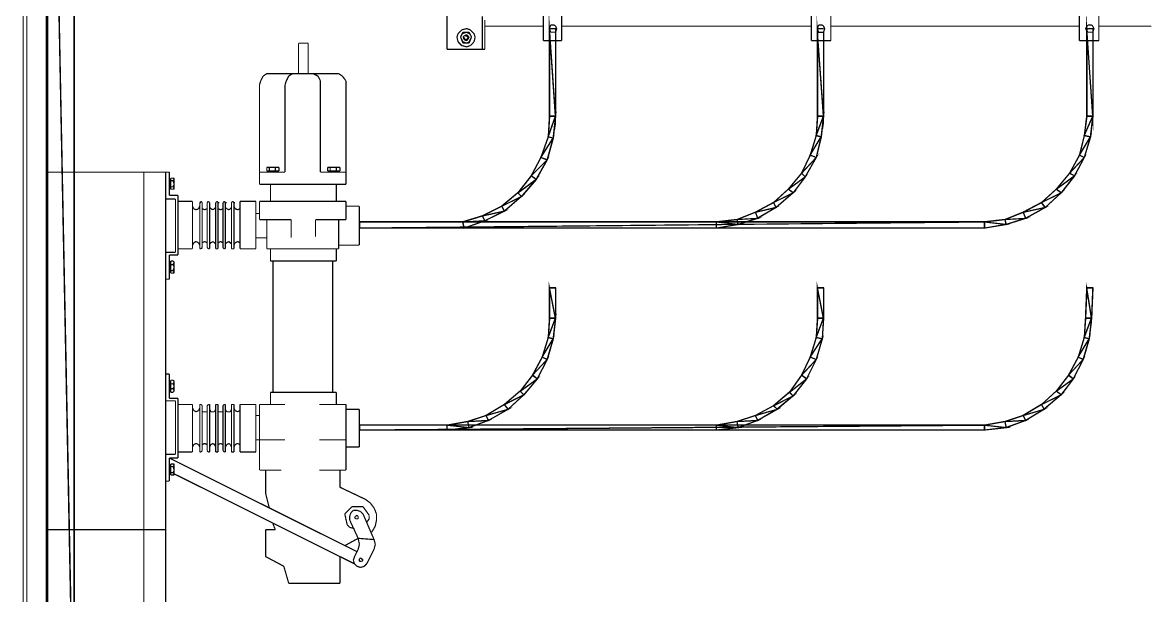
# Model space of a CAD drawing. Extents: x 0 to 210, y 0 to 297.
# Drawn here: x 97.99 to 137.22, y 90.92 to 110.88 of the extents above; entities that cross this region are included whole.
import ezdxf

# ---------------------------------------------------------------- set-up
doc = ezdxf.new("R2010")
doc.units = 0
doc.header["$MEASUREMENT"] = 0
for name, color, linetype in [('C00-00-00-BLACK', 7, 'Continuous'), ('C62-64-65', 252, 'Continuous'), ('CC6-C8-CA', 254, 'Continuous'), ('CFF-00-00', 1, 'Continuous')]:
    doc.layers.add(name, color=color, linetype=linetype)

msp = doc.modelspace()

# ---------------------------------------------------------------- linework, layer by layer
at = {"layer": 'C00-00-00-BLACK', "const_width": 0.0423}
for points in [[(99.7934, 84.0507), (99.7934, 131.27), (98.8617, 131.27), (98.8617, 84.0507)], [(98.0115, 121.012), (98.0115, 85.7458)], [(98.1396, 120.928), (98.1396, 85.8739)], [(98.8191, 121.012), (98.8191, 85.7458)], [(112.77, 109.951), (112.77, 114.74)], [(116.123, 112.069), (116.123, 110.247)], [(116.759, 112.069), (116.759, 110.247)], [(125.452, 112.069), (125.452, 110.247)], [(126.132, 112.069), (126.132, 110.247)], [(134.784, 112.069), (134.784, 110.247)], [(135.461, 112.069), (135.461, 110.247)], [(114.001, 109.951), (114.001, 111.093)], [(113.282, 110.628), (113.155, 110.501)], [(113.451, 110.67), (113.282, 110.628)], [(113.578, 110.628), (113.451, 110.67)], [(113.705, 110.501), (113.578, 110.628)], [(114.085, 110.967), (114.085, 109.951)], [(116.123, 110.754), (114.085, 110.754)], [(116.377, 110.797), (116.334, 110.67)], [(116.334, 110.67), (116.546, 110.67)], [(116.334, 110.67), (116.377, 110.544)], [(116.503, 110.797), (116.377, 110.797)], [(116.546, 110.754), (116.503, 110.797)], [(116.589, 110.67), (116.546, 110.754)], [(116.546, 110.544), (116.589, 110.67)], [(125.452, 110.754), (116.759, 110.754)], [(125.706, 110.797), (125.663, 110.67)], [(125.663, 110.67), (125.876, 110.67)], [(125.663, 110.67), (125.706, 110.544)], [(125.833, 110.797), (125.706, 110.797)], [(125.876, 110.754), (125.833, 110.797)], [(125.918, 110.67), (125.876, 110.754)], [(125.876, 110.544), (125.918, 110.67)], [(134.784, 110.754), (126.132, 110.754)], [(135.081, 110.797), (134.995, 110.67)], [(134.995, 110.67), (135.081, 110.544)], [(135.038, 110.67), (135.25, 110.67)], [(135.208, 110.797), (135.081, 110.797)], [(135.25, 110.754), (135.208, 110.797)], [(135.292, 110.67), (135.25, 110.754)], [(135.25, 110.544), (135.292, 110.67)], [(137.284, 110.754), (135.461, 110.754)], [(113.155, 110.501), (113.112, 110.374)], [(113.112, 110.374), (113.155, 110.205)], [(113.324, 110.544), (113.239, 110.374)], [(113.282, 110.458), (113.239, 110.374)], [(113.239, 110.374), (113.282, 110.289)], [(113.239, 110.374), (113.324, 110.162)], [(113.324, 110.501), (113.282, 110.458)], [(113.282, 110.289), (113.324, 110.205)], [(113.451, 110.544), (113.324, 110.501)], [(113.535, 110.544), (113.324, 110.544)], [(113.366, 110.415), (113.324, 110.374)], [(113.324, 110.374), (113.366, 110.289)], [(113.451, 110.458), (113.366, 110.415)], [(113.366, 110.374), (113.366, 110.331)], [(113.366, 110.331), (113.409, 110.289)], [(113.366, 110.289), (113.451, 110.247)], [(113.451, 110.415), (113.409, 110.415)], [(113.409, 110.289), (113.451, 110.289)], [(113.535, 110.501), (113.451, 110.544)], [(113.492, 110.415), (113.451, 110.458)], [(113.492, 110.374), (113.451, 110.415)], [(113.451, 110.289), (113.492, 110.331)], [(113.451, 110.247), (113.492, 110.289)], [(113.535, 110.374), (113.492, 110.415)], [(113.492, 110.331), (113.492, 110.374)], [(113.492, 110.289), (113.535, 110.374)], [(113.621, 110.374), (113.535, 110.544)], [(113.578, 110.458), (113.535, 110.501)], [(113.535, 110.162), (113.621, 110.374)], [(113.535, 110.205), (113.578, 110.289)], [(113.621, 110.374), (113.578, 110.458)], [(113.578, 110.289), (113.621, 110.374)], [(113.748, 110.374), (113.705, 110.501)], [(113.705, 110.205), (113.748, 110.374)], [(116.759, 110.247), (116.123, 110.247)], [(116.377, 110.544), (116.503, 110.544)], [(116.503, 110.544), (116.546, 110.544)], [(126.132, 110.247), (125.452, 110.247)], [(125.706, 110.544), (125.833, 110.544)], [(125.833, 110.544), (125.876, 110.544)], [(135.461, 110.247), (134.784, 110.247)], [(135.081, 110.544), (135.208, 110.544)], [(135.208, 110.544), (135.25, 110.544)], [(107.936, 110.162), (107.599, 110.162)], [(107.599, 110.162), (107.599, 109.101)], [(107.936, 110.162), (107.599, 110.162)], [(107.936, 109.101), (107.936, 110.162)], [(114.085, 109.951), (112.77, 109.951)], [(113.155, 110.205), (113.282, 110.078)], [(113.282, 110.078), (113.451, 110.035)], [(113.324, 110.205), (113.451, 110.162)], [(113.324, 110.162), (113.535, 110.162)], [(113.451, 110.162), (113.535, 110.205)], [(113.451, 110.035), (113.578, 110.078)], [(113.578, 110.078), (113.705, 110.205)], [(106.495, 109.101), (106.368, 109.016)], [(106.664, 109.101), (106.495, 109.101)], [(108.828, 109.101), (106.664, 109.101)], [(106.664, 109.101), (108.828, 109.101)], [(107.386, 109.101), (107.257, 109.016)], [(107.556, 109.101), (107.386, 109.101)], [(108.106, 109.101), (107.979, 109.101)], [(108.275, 109.016), (108.106, 109.101)], [(108.997, 109.101), (108.828, 109.101)], [(109.124, 109.016), (108.997, 109.101)], [(106.282, 108.847), (106.241, 108.72)], [(106.241, 108.72), (106.241, 105.243)], [(106.368, 109.016), (106.282, 108.847)], [(107.173, 108.847), (107.13, 108.72)], [(107.13, 105.669), (107.13, 108.72)], [(107.257, 109.016), (107.173, 108.847)], [(108.361, 108.847), (108.275, 109.016)], [(108.361, 108.72), (108.361, 108.847)], [(108.361, 105.669), (108.361, 108.72)], [(109.252, 108.847), (109.124, 109.016)], [(109.252, 108.72), (109.252, 108.847)], [(109.252, 108.72), (109.252, 105.243)], [(98.8191, 105.669), (98.8191, 93.2078)], [(103.104, 105.669), (98.8191, 105.669)], [(102.212, 105.669), (102.212, 84.2617)], [(102.975, 105.669), (102.975, 89.6041)], [(103.104, 104.862), (103.104, 105.669)], [(107.13, 105.669), (106.241, 105.669)], [(106.537, 105.839), (106.495, 105.839)], [(106.495, 105.712), (106.495, 105.839)], [(106.495, 105.839), (106.537, 105.839)], [(106.495, 105.839), (106.875, 105.839)], [(106.495, 105.712), (106.918, 105.712)], [(106.579, 105.839), (106.537, 105.839)], [(106.537, 105.712), (106.537, 105.669)], [(106.579, 105.712), (106.579, 105.839)], [(106.707, 105.839), (106.579, 105.839)], [(106.791, 105.839), (106.707, 105.839)], [(106.791, 105.712), (106.791, 105.839)], [(106.834, 105.839), (106.791, 105.839)], [(106.918, 105.839), (106.834, 105.839)], [(106.918, 105.839), (106.875, 105.839)], [(106.875, 105.712), (106.875, 105.669)], [(106.918, 105.712), (106.918, 105.839)], [(108.361, 105.669), (109.252, 105.669)], [(108.657, 105.839), (108.614, 105.839)], [(108.614, 105.712), (108.614, 105.839)], [(108.614, 105.839), (108.657, 105.839)], [(108.614, 105.839), (108.997, 105.839)], [(108.614, 105.712), (109.04, 105.712)], [(108.701, 105.839), (108.657, 105.839)], [(108.657, 105.712), (108.657, 105.669)], [(108.701, 105.712), (108.701, 105.839)], [(108.828, 105.839), (108.701, 105.839)], [(108.913, 105.839), (108.828, 105.839)], [(108.913, 105.712), (108.913, 105.839)], [(108.997, 105.839), (108.913, 105.839)], [(109.04, 105.839), (108.997, 105.839)], [(109.04, 105.839), (108.997, 105.839)], [(108.997, 105.712), (108.997, 105.669)], [(109.04, 105.712), (109.04, 105.839)], [(103.104, 105.416), (103.104, 105.117)], [(103.145, 105.416), (103.104, 105.416)], [(103.145, 105.457), (103.145, 105.074)], [(103.23, 105.457), (103.145, 105.457)], [(103.145, 105.373), (103.23, 105.373)], [(103.145, 105.158), (103.23, 105.158)], [(103.271, 105.457), (103.23, 105.457)], [(103.271, 105.416), (103.23, 105.457)], [(103.23, 105.373), (103.271, 105.416)], [(103.271, 105.243), (103.23, 105.373)], [(103.23, 105.158), (103.271, 105.243)], [(103.271, 105.117), (103.23, 105.158)], [(103.271, 105.457), (103.271, 105.074)], [(109.252, 105.243), (106.241, 105.243)], [(106.621, 105.243), (106.621, 104.651)], [(108.913, 105.243), (108.913, 104.651)], [(103.314, 104.735), (102.975, 104.735)], [(103.145, 105.117), (103.104, 105.117)], [(103.4, 104.862), (103.104, 104.862)], [(103.23, 105.074), (103.145, 105.074)], [(103.23, 105.074), (103.271, 105.117)], [(103.271, 105.074), (103.23, 105.074)], [(103.314, 104.735), (103.314, 102.871)], [(103.4, 104.862), (103.4, 102.785)], [(103.907, 104.651), (103.4, 104.651)], [(103.907, 104.651), (103.907, 102.997)], [(103.907, 104.481), (103.95, 104.396)], [(103.95, 104.396), (104.033, 104.355)], [(104.033, 104.355), (104.119, 104.396)], [(104.119, 104.396), (104.162, 104.481)], [(104.203, 104.651), (104.162, 104.608)], [(104.162, 104.608), (104.162, 103.039)], [(104.162, 104.608), (104.203, 104.608)], [(104.246, 104.608), (104.203, 104.651)], [(104.246, 104.608), (104.246, 103.039)], [(104.246, 104.439), (104.246, 104.396)], [(104.246, 104.396), (104.33, 104.355)], [(104.33, 104.355), (104.418, 104.396)], [(104.461, 104.651), (104.418, 104.608)], [(104.418, 104.608), (104.418, 103.039)], [(104.418, 104.396), (104.418, 104.439)], [(104.502, 104.608), (104.461, 104.651)], [(104.502, 104.608), (104.502, 103.039)], [(104.502, 104.439), (104.545, 104.396)], [(104.545, 104.396), (104.629, 104.355)], [(104.629, 104.355), (104.672, 104.396)], [(104.672, 104.396), (104.714, 104.439)], [(104.757, 104.651), (104.714, 104.608)], [(104.714, 104.608), (104.714, 103.039)], [(104.798, 104.608), (104.757, 104.651)], [(104.798, 104.608), (104.798, 103.039)], [(104.798, 104.608), (104.841, 104.608)], [(104.798, 104.439), (104.798, 104.396)], [(104.798, 104.396), (104.884, 104.355)], [(104.884, 104.355), (104.968, 104.396)], [(105.011, 104.651), (104.968, 104.608)], [(104.968, 104.608), (104.968, 103.039)], [(104.968, 104.396), (104.968, 104.439)], [(105.053, 104.608), (105.011, 104.651)], [(105.053, 104.608), (105.053, 103.039)], [(105.053, 104.608), (105.095, 104.608)], [(105.053, 104.439), (105.095, 104.396)], [(105.095, 104.396), (105.18, 104.355)], [(105.18, 104.355), (105.222, 104.396)], [(105.222, 104.396), (105.264, 104.439)], [(105.307, 104.651), (105.264, 104.608)], [(105.264, 104.608), (105.264, 103.039)], [(105.35, 104.608), (105.307, 104.651)], [(105.35, 104.608), (105.35, 103.039)], [(105.35, 104.608), (105.391, 104.608)], [(105.35, 104.481), (105.391, 104.396)], [(105.391, 104.396), (105.476, 104.355)], [(105.476, 104.355), (105.561, 104.396)], [(105.561, 104.651), (105.561, 102.997)], [(106.114, 104.651), (105.561, 104.651)], [(105.561, 104.396), (105.561, 104.481)], [(106.114, 104.651), (106.114, 102.997)], [(109.252, 104.651), (106.241, 104.651)], [(106.241, 104.651), (106.241, 104.016)], [(109.252, 104.651), (109.252, 104.016)], [(109.718, 104.481), (109.252, 104.481)], [(109.718, 104.481), (109.718, 103.124)], [(106.241, 104.228), (106.114, 104.228)], [(106.241, 104.016), (107.344, 104.016)], [(106.495, 104.016), (106.495, 102.997)], [(107.344, 104.016), (107.344, 103.38)], [(109.252, 104.016), (108.191, 104.016)], [(108.191, 104.016), (108.191, 103.423)], [(108.997, 104.016), (108.997, 102.997)], [(103.95, 103.208), (103.907, 103.124)], [(104.033, 103.251), (103.95, 103.208)], [(104.119, 103.208), (104.033, 103.251)], [(104.162, 103.124), (104.119, 103.208)], [(104.33, 103.251), (104.246, 103.208)], [(104.246, 103.208), (104.246, 103.167)], [(104.418, 103.208), (104.33, 103.251)], [(104.418, 103.167), (104.418, 103.208)], [(104.545, 103.208), (104.502, 103.167)], [(104.629, 103.251), (104.545, 103.208)], [(104.672, 103.208), (104.629, 103.251)], [(104.714, 103.167), (104.672, 103.208)], [(104.884, 103.251), (104.798, 103.208)], [(104.798, 103.208), (104.798, 103.167)], [(104.968, 103.208), (104.884, 103.251)], [(104.968, 103.167), (104.968, 103.208)], [(105.095, 103.208), (105.053, 103.167)], [(105.18, 103.251), (105.095, 103.208)], [(105.222, 103.208), (105.18, 103.251)], [(105.264, 103.167), (105.222, 103.208)], [(105.391, 103.208), (105.35, 103.124)], [(105.476, 103.251), (105.391, 103.208)], [(105.561, 103.208), (105.476, 103.251)], [(105.561, 103.124), (105.561, 103.208)], [(106.495, 103.38), (106.114, 103.38)], [(103.314, 102.871), (102.975, 102.871)], [(103.104, 102.785), (103.104, 101.939)], [(103.4, 102.785), (103.104, 102.785)], [(103.907, 102.997), (103.4, 102.997)], [(104.162, 103.039), (104.162, 102.997)], [(104.162, 102.997), (104.203, 102.997)], [(104.203, 102.997), (104.246, 103.039)], [(104.418, 103.039), (104.461, 102.997)], [(104.461, 102.997), (104.502, 102.997)], [(104.502, 102.997), (104.502, 103.039)], [(104.714, 103.039), (104.714, 102.997)], [(104.714, 102.997), (104.798, 102.997)], [(104.798, 102.997), (104.798, 103.039)], [(104.968, 103.039), (105.011, 102.997)], [(105.011, 102.997), (105.053, 102.997)], [(105.053, 102.997), (105.053, 103.039)], [(105.264, 103.039), (105.264, 102.997)], [(105.264, 102.997), (105.35, 102.997)], [(105.35, 102.997), (105.35, 103.039)], [(106.114, 102.997), (105.561, 102.997)], [(108.997, 102.997), (106.495, 102.997)], [(106.621, 102.997), (106.621, 102.574)], [(108.913, 102.997), (108.913, 102.574)], [(109.718, 103.124), (108.997, 103.124)], [(103.104, 102.532), (103.104, 102.193)], [(103.145, 102.532), (103.104, 102.532)], [(103.145, 102.574), (103.145, 102.15)], [(103.145, 102.574), (103.23, 102.574)], [(103.145, 102.446), (103.23, 102.446)], [(103.271, 102.532), (103.23, 102.574)], [(103.23, 102.574), (103.271, 102.532)], [(103.23, 102.446), (103.271, 102.532)], [(103.271, 102.362), (103.23, 102.446)], [(103.271, 102.532), (103.271, 102.15)], [(108.913, 102.574), (106.621, 102.574)], [(106.707, 102.574), (106.707, 97.9964)], [(108.786, 102.574), (108.786, 97.9964)], [(103.104, 102.193), (103.145, 102.193)], [(103.145, 102.235), (103.23, 102.235)], [(103.145, 102.15), (103.23, 102.15)], [(103.23, 102.235), (103.271, 102.362)], [(103.271, 102.193), (103.23, 102.235)], [(103.23, 102.15), (103.271, 102.193)], [(103.23, 102.15), (103.271, 102.15)], [(103.104, 101.939), (102.975, 101.939)], [(102.975, 98.6317), (103.104, 98.6317)], [(103.104, 98.6317), (103.104, 97.7844)], [(103.104, 98.3767), (103.104, 98.0391)], [(103.145, 98.3767), (103.104, 98.3767)], [(103.145, 98.4194), (103.145, 97.9964)], [(103.145, 98.4194), (103.23, 98.4194)], [(103.145, 98.2927), (103.23, 98.2927)], [(103.145, 98.1234), (103.23, 98.1234)], [(103.271, 98.3767), (103.23, 98.4194)], [(103.23, 98.4194), (103.271, 98.3767)], [(103.23, 98.2927), (103.271, 98.3767)], [(103.271, 98.2087), (103.23, 98.2927)], [(103.23, 98.1234), (103.271, 98.2087)], [(103.271, 98.0391), (103.23, 98.1234)], [(103.271, 98.3767), (103.271, 98.0391)], [(103.314, 97.7), (102.975, 97.7)], [(103.104, 98.0391), (103.145, 98.0391)], [(103.4, 97.7844), (103.104, 97.7844)], [(103.145, 97.9964), (103.23, 97.9964)], [(103.23, 97.9964), (103.271, 98.0391)], [(103.23, 97.9964), (103.271, 98.0391)], [(103.314, 97.7), (103.314, 95.8342)], [(103.4, 97.7844), (103.4, 95.7076)], [(108.913, 97.9964), (106.621, 97.9964)], [(106.621, 97.9964), (106.621, 97.5734)], [(108.913, 97.9964), (108.913, 97.5734)], [(103.4, 97.5734), (103.4, 95.9196)], [(103.907, 97.5734), (103.4, 97.5734)], [(103.907, 97.5734), (103.907, 95.9196)], [(103.907, 97.4467), (103.95, 97.361)], [(103.95, 97.361), (104.033, 97.3183)], [(104.033, 97.3183), (104.119, 97.361)], [(104.119, 97.361), (104.162, 97.4467)], [(104.203, 97.5734), (104.162, 97.5734)], [(104.162, 97.5734), (104.162, 97.5307)], [(104.162, 97.5307), (104.162, 95.9612)], [(104.246, 97.5307), (104.203, 97.5734)], [(104.246, 97.5307), (104.246, 95.9612)], [(104.246, 97.4037), (104.246, 97.3183)], [(104.246, 97.3183), (104.33, 97.3183)], [(104.33, 97.3183), (104.418, 97.3183)], [(104.461, 97.5734), (104.418, 97.5307)], [(104.418, 97.5307), (104.418, 95.9612)], [(104.418, 97.3183), (104.418, 97.4037)], [(104.502, 97.5734), (104.461, 97.5734)], [(104.502, 97.5307), (104.502, 97.5734)], [(104.502, 97.5307), (104.502, 95.9612)], [(104.502, 97.4037), (104.545, 97.3183)], [(104.545, 97.3183), (104.629, 97.3183)], [(104.629, 97.3183), (104.672, 97.3183)], [(104.672, 97.3183), (104.714, 97.4037)], [(104.798, 97.5734), (104.714, 97.5734)], [(104.714, 97.5734), (104.714, 97.5307)], [(104.714, 97.5307), (104.714, 95.9612)], [(104.798, 97.5307), (104.798, 97.5734)], [(104.798, 97.5307), (104.798, 95.9612)], [(104.798, 97.4037), (104.798, 97.3183)], [(104.798, 97.3183), (104.884, 97.3183)], [(104.884, 97.3183), (104.968, 97.3183)], [(105.011, 97.5734), (104.968, 97.5307)], [(104.968, 97.5307), (104.968, 95.9612)], [(104.968, 97.3183), (104.968, 97.4037)], [(105.053, 97.5734), (105.011, 97.5734)], [(105.053, 97.5307), (105.053, 97.5734)], [(105.053, 97.5307), (105.053, 95.9612)], [(105.053, 97.4037), (105.095, 97.3183)], [(105.095, 97.3183), (105.18, 97.3183)], [(105.18, 97.3183), (105.222, 97.3183)], [(105.222, 97.3183), (105.264, 97.4037)], [(105.35, 97.5734), (105.264, 97.5734)], [(105.264, 97.5734), (105.264, 97.5307)], [(105.264, 97.5307), (105.264, 95.9612)], [(105.35, 97.5307), (105.35, 97.5734)], [(105.35, 97.5307), (105.35, 95.9612)], [(105.35, 97.4467), (105.391, 97.361)], [(105.391, 97.361), (105.476, 97.3183)], [(105.476, 97.3183), (105.561, 97.361)], [(105.561, 97.5734), (105.561, 95.9196)], [(106.114, 97.5734), (105.561, 97.5734)], [(105.561, 97.361), (105.561, 97.4467)], [(106.114, 97.5734), (106.114, 95.9196)], [(106.241, 97.5734), (106.241, 95.2846)], [(107.13, 97.5734), (106.241, 97.5734)], [(109.252, 97.5734), (108.318, 97.5734)], [(109.252, 97.5734), (109.252, 95.2846)], [(109.718, 97.4037), (109.252, 97.4037)], [(109.718, 96.0893), (109.718, 97.4037)], [(106.241, 97.1889), (106.114, 97.1889)], [(109.718, 96.8513), (109.718, 96.6392)], [(103.95, 96.1732), (103.907, 96.0893)], [(104.033, 96.2159), (103.95, 96.1732)], [(104.119, 96.1732), (104.033, 96.2159)], [(104.162, 96.0893), (104.119, 96.1732)], [(104.33, 96.2159), (104.246, 96.1732)], [(104.246, 96.1732), (104.246, 96.0893)], [(104.418, 96.1732), (104.33, 96.2159)], [(104.418, 96.0893), (104.418, 96.1732)], [(104.545, 96.1732), (104.502, 96.0893)], [(104.629, 96.2159), (104.545, 96.1732)], [(104.672, 96.1732), (104.629, 96.2159)], [(104.714, 96.0893), (104.672, 96.1732)], [(104.884, 96.2159), (104.798, 96.1732)], [(104.798, 96.1732), (104.798, 96.0893)], [(104.968, 96.1732), (104.884, 96.2159)], [(104.968, 96.0893), (104.968, 96.1732)], [(105.095, 96.1732), (105.053, 96.0893)], [(105.18, 96.2159), (105.095, 96.1732)], [(105.222, 96.1732), (105.18, 96.2159)], [(105.264, 96.0893), (105.222, 96.1732)], [(105.391, 96.1732), (105.35, 96.0893)], [(105.476, 96.2159), (105.391, 96.1732)], [(105.561, 96.1732), (105.476, 96.2159)], [(105.561, 96.0893), (105.561, 96.1732)], [(106.241, 96.3429), (106.114, 96.3429)], [(107.13, 96.3429), (106.241, 96.3429)], [(109.252, 96.3429), (108.318, 96.3429)], [(103.314, 95.8342), (102.975, 95.8342)], [(103.907, 95.9196), (103.4, 95.9196)], [(104.162, 95.9612), (104.162, 95.9196)], [(104.162, 95.9196), (104.203, 95.9196)], [(104.203, 95.9196), (104.246, 95.9612)], [(104.418, 95.9612), (104.461, 95.9196)], [(104.461, 95.9196), (104.502, 95.9196)], [(104.502, 95.9196), (104.502, 95.9612)], [(104.714, 95.9612), (104.714, 95.9196)], [(104.714, 95.9196), (104.798, 95.9196)], [(104.798, 95.9196), (104.798, 95.9612)], [(104.968, 95.9612), (105.011, 95.9196)], [(105.011, 95.9196), (105.053, 95.9196)], [(105.053, 95.9196), (105.053, 95.9612)], [(105.264, 95.9612), (105.264, 95.9196)], [(105.264, 95.9196), (105.35, 95.9196)], [(105.35, 95.9196), (105.35, 95.9612)], [(106.114, 95.9196), (105.561, 95.9196)], [(109.252, 96.0893), (109.718, 96.0893)], [(109.633, 92.4429), (103.104, 95.7076)], [(103.4, 95.7076), (103.104, 95.7076)], [(103.104, 95.7076), (103.104, 94.9015)], [(103.104, 95.4539), (103.104, 95.1548)], [(103.145, 95.4539), (103.104, 95.4539)], [(103.145, 95.4966), (103.145, 95.1121)], [(103.23, 95.4966), (103.145, 95.4966)], [(103.145, 95.4112), (103.23, 95.4112)], [(103.271, 95.4966), (103.23, 95.4966)], [(103.271, 95.4539), (103.23, 95.4966)], [(103.23, 95.4112), (103.271, 95.4539)], [(103.271, 95.2846), (103.23, 95.4112)], [(103.271, 95.4966), (103.271, 95.1121)], [(103.145, 95.1548), (103.104, 95.1548)], [(103.145, 95.2003), (103.23, 95.2003)], [(103.23, 95.1121), (103.145, 95.1121)], [(103.23, 95.2003), (103.271, 95.2846)], [(103.271, 95.1548), (103.23, 95.2003)], [(103.23, 95.1121), (103.271, 95.1548)], [(103.271, 95.1121), (103.23, 95.1121)], [(109.548, 92.02), (103.271, 95.1548)], [(107.003, 95.2846), (106.241, 95.2846)], [(106.452, 95.2846), (106.452, 94.4771)], [(109.252, 95.2846), (108.318, 95.2846)], [(109.04, 95.2846), (109.04, 94.6891)], [(103.104, 94.9015), (102.975, 94.9015)], [(109.04, 94.6891), (109.929, 94.2661)], [(106.452, 94.4771), (106.579, 93.9698)], [(110.098, 94.1395), (109.929, 94.2661)], [(110.228, 93.9698), (110.098, 94.1395)], [(109.463, 94.011), (109.209, 93.7577)], [(109.209, 93.7577), (109.294, 93.3771)], [(109.422, 93.8004), (109.379, 93.6734)], [(109.506, 93.8844), (109.422, 93.8004)], [(109.845, 94.011), (109.463, 94.011)], [(109.633, 93.8844), (109.506, 93.8844)], [(109.759, 93.8431), (109.633, 93.8844)], [(109.845, 93.7577), (109.759, 93.8431)], [(110.056, 93.7147), (109.845, 94.011)], [(109.845, 93.7577), (110.228, 92.8659)], [(110.313, 93.7577), (110.228, 93.9698)], [(110.313, 93.5468), (110.313, 93.7577)], [(106.791, 93.2078), (106.707, 93.4187)], [(109.294, 93.3771), (109.379, 93.2917)], [(109.379, 93.6734), (109.379, 93.5468)], [(109.379, 93.5468), (109.675, 92.9086)], [(109.59, 93.6734), (109.548, 93.6308)], [(109.548, 93.6308), (109.59, 93.5881)], [(109.633, 93.7147), (109.59, 93.6734)], [(109.59, 93.5881), (109.633, 93.5881)], [(109.675, 93.6734), (109.633, 93.7147)], [(109.633, 93.5881), (109.675, 93.5881)], [(109.675, 93.6308), (109.675, 93.6734)], [(109.675, 93.5881), (109.675, 93.6308)], [(109.971, 93.4614), (110.056, 93.5881)], [(110.056, 93.5881), (110.056, 93.7147)], [(110.271, 93.3344), (110.313, 93.5468)], [(102.212, 93.2078), (98.8191, 93.2078)], [(102.212, 93.2078), (102.975, 93.2078)], [(106.452, 93.2078), (106.791, 93.2078)], [(106.452, 93.2078), (106.452, 92.2736)], [(109.379, 93.2917), (109.548, 93.249)], [(110.144, 93.1196), (110.271, 93.3344)], [(109.209, 92.6539), (109.675, 92.9086)], [(110.228, 92.8659), (109.675, 92.9086)], [(109.718, 92.6966), (109.675, 92.9086)], [(109.675, 92.5269), (109.718, 92.6966)], [(110.271, 92.6966), (110.228, 92.8659)], [(110.228, 92.5269), (110.271, 92.6966)], [(106.452, 92.2736), (107.087, 91.9346)], [(109.04, 92.2736), (109.04, 91.3419)], [(109.548, 92.2736), (109.506, 92.1466)], [(109.675, 92.5269), (109.548, 92.2736)], [(109.759, 92.2306), (109.718, 92.1893)], [(109.718, 92.1893), (109.718, 92.1039)], [(109.802, 92.1893), (109.759, 92.2306)], [(109.845, 92.1466), (109.802, 92.1893)], [(110.228, 92.5269), (109.971, 92.02)], [(107.087, 91.9346), (107.257, 91.3419)], [(109.506, 92.1466), (109.548, 92.02)], [(109.548, 92.02), (109.633, 91.9346)], [(109.633, 91.9346), (109.759, 91.893)], [(109.718, 92.1039), (109.802, 92.1039)], [(109.759, 91.893), (109.886, 91.9346)], [(109.802, 92.1039), (109.845, 92.1466)], [(109.886, 91.9346), (109.971, 92.02)], [(109.04, 91.3419), (107.257, 91.3419)]]:
    msp.add_lwpolyline(points, dxfattribs=at)
at = {"layer": 'C62-64-65', "const_width": 0.0423}
for points in [[(99.7934, 131.27), (98.8617, 131.27), (99.7934, 84.5164), (99.7934, 131.27)], [(98.8617, 131.27), (99.7934, 84.5164), (98.8617, 84.5164), (98.8617, 131.27)]]:
    msp.add_lwpolyline(points, close=True, dxfattribs=at)
at = {"layer": 'C62-64-65'}
for points in [[(99.7934, 131.27), (98.8617, 131.27), (99.7934, 84.5164), (99.7934, 131.27)], [(98.8617, 131.27), (99.7934, 84.5164), (98.8617, 84.5164), (98.8617, 131.27)]]:
    msp.add_lwpolyline(points, close=True, dxfattribs=at)
at = {"layer": 'CC6-C8-CA', "const_width": 0.0423}
for points in [[(99.7934, 131.27), (98.8617, 131.27), (99.7934, 84.0507), (99.7934, 131.27)], [(98.8617, 131.27), (99.7934, 84.0507), (98.8617, 84.0507), (98.8617, 131.27)]]:
    msp.add_lwpolyline(points, close=True, dxfattribs=at)
at = {"layer": 'CC6-C8-CA'}
for points in [[(99.7934, 131.27), (98.8617, 131.27), (99.7934, 84.0507), (99.7934, 131.27)], [(98.8617, 131.27), (99.7934, 84.0507), (98.8617, 84.0507), (98.8617, 131.27)]]:
    msp.add_lwpolyline(points, close=True, dxfattribs=at)
at = {"layer": 'CFF-00-00', "const_width": 0.0423}
for points in [[(116.334, 107.619), (116.546, 107.619), (116.334, 110.67), (116.334, 107.619)], [(125.663, 107.619), (125.876, 107.619), (125.663, 110.544), (125.663, 107.619)], [(135.038, 107.619), (135.25, 107.619), (135.038, 110.67), (135.038, 107.619)], [(116.546, 107.619), (116.334, 110.67), (116.546, 110.67), (116.546, 107.619)], [(135.25, 107.619), (135.038, 110.67), (135.25, 110.67), (135.25, 107.619)], [(125.876, 107.619), (125.663, 110.544), (125.876, 110.544), (125.876, 107.619)], [(116.292, 106.897), (116.546, 107.619), (116.334, 107.619), (116.292, 106.897)], [(116.462, 106.855), (116.292, 106.897), (116.546, 107.619), (116.462, 106.855)], [(125.622, 106.94), (125.876, 107.619), (125.663, 107.619), (125.622, 106.94)], [(125.791, 106.897), (125.622, 106.94), (125.876, 107.619), (125.791, 106.897)], [(134.954, 106.94), (135.25, 107.619), (135.038, 107.619), (134.954, 106.94)], [(135.165, 106.897), (134.954, 106.94), (135.25, 107.619), (135.165, 106.897)], [(116.038, 106.178), (116.462, 106.855), (116.292, 106.897), (116.038, 106.178)], [(116.25, 106.092), (116.038, 106.178), (116.462, 106.855), (116.25, 106.092)], [(125.41, 106.262), (125.791, 106.897), (125.622, 106.94), (125.41, 106.262)], [(125.622, 106.178), (125.41, 106.262), (125.791, 106.897), (125.622, 106.178)], [(134.784, 106.262), (135.165, 106.897), (134.954, 106.94), (134.784, 106.262)], [(134.954, 106.178), (134.784, 106.262), (135.165, 106.897), (134.954, 106.178)], [(125.24, 105.5), (125.113, 105.627), (125.622, 106.178), (125.24, 105.5)], [(115.697, 105.543), (116.25, 106.092), (116.038, 106.178), (115.697, 105.543)], [(115.867, 105.416), (115.697, 105.543), (116.25, 106.092), (115.867, 105.416)], [(125.113, 105.627), (125.622, 106.178), (125.41, 106.262), (125.113, 105.627)], [(134.443, 105.627), (134.954, 106.178), (134.784, 106.262), (134.443, 105.627)], [(134.612, 105.543), (134.443, 105.627), (134.954, 106.178), (134.612, 105.543)], [(115.232, 104.947), (115.867, 105.416), (115.697, 105.543), (115.232, 104.947)], [(115.358, 104.821), (115.232, 104.947), (115.867, 105.416), (115.358, 104.821)], [(124.648, 105.074), (125.24, 105.5), (125.113, 105.627), (124.648, 105.074)], [(124.817, 104.947), (124.648, 105.074), (125.24, 105.5), (124.817, 104.947)], [(133.977, 105.074), (134.612, 105.543), (134.443, 105.627), (133.977, 105.074)], [(134.147, 104.947), (133.977, 105.074), (134.612, 105.543), (134.147, 104.947)], [(114.68, 104.481), (115.358, 104.821), (115.232, 104.947), (114.68, 104.481)], [(114.766, 104.312), (114.68, 104.481), (115.358, 104.821), (114.766, 104.312)], [(124.138, 104.608), (124.817, 104.947), (124.648, 105.074), (124.138, 104.608)], [(124.222, 104.439), (124.138, 104.608), (124.817, 104.947), (124.222, 104.439)], [(133.469, 104.608), (134.147, 104.947), (133.977, 105.074), (133.469, 104.608)], [(133.597, 104.439), (133.469, 104.608), (134.147, 104.947), (133.597, 104.439)], [(114.001, 104.142), (114.766, 104.312), (114.68, 104.481), (114.001, 104.142)], [(114.085, 103.973), (114.001, 104.142), (114.766, 104.312), (114.085, 103.973)], [(123.503, 104.269), (124.222, 104.439), (124.138, 104.608), (123.503, 104.269)], [(123.587, 104.059), (123.503, 104.269), (124.222, 104.439), (123.587, 104.059)], [(132.832, 104.269), (133.597, 104.439), (133.469, 104.608), (132.832, 104.269)], [(132.916, 104.059), (132.832, 104.269), (133.597, 104.439), (132.916, 104.059)], [(113.324, 103.932), (114.085, 103.973), (114.001, 104.142), (113.324, 103.932)], [(113.366, 103.719), (113.324, 103.932), (114.085, 103.973), (113.366, 103.719)], [(122.145, 103.932), (122.907, 103.846), (122.864, 104.016), (122.145, 103.932)], [(122.864, 104.016), (123.587, 104.059), (123.503, 104.269), (122.864, 104.016)], [(122.907, 103.846), (122.864, 104.016), (123.587, 104.059), (122.907, 103.846)], [(131.475, 103.932), (132.239, 103.846), (132.196, 104.016), (131.475, 103.932)], [(132.196, 104.016), (132.916, 104.059), (132.832, 104.269), (132.196, 104.016)], [(132.239, 103.846), (132.196, 104.016), (132.916, 104.059), (132.239, 103.846)], [(109.718, 103.719), (131.475, 103.932), (131.475, 103.719), (109.718, 103.719)], [(109.718, 103.932), (109.718, 103.719), (131.475, 103.932), (109.718, 103.932)], [(122.145, 103.719), (122.145, 103.932), (122.907, 103.846), (122.145, 103.719)], [(131.475, 103.719), (131.475, 103.932), (132.239, 103.846), (131.475, 103.719)], [(116.546, 100.582), (116.334, 101.643), (116.546, 101.643), (116.546, 100.582)], [(116.334, 100.582), (116.546, 100.582), (116.334, 101.643), (116.334, 100.582)], [(125.876, 100.582), (125.663, 101.643), (125.876, 101.643), (125.876, 100.582)], [(125.663, 100.582), (125.876, 100.582), (125.663, 101.643), (125.663, 100.582)], [(134.995, 100.582), (135.208, 100.582), (135.038, 101.643), (134.995, 100.582)], [(135.208, 100.582), (135.038, 101.643), (135.25, 101.643), (135.208, 100.582)], [(116.292, 99.9035), (116.546, 100.582), (116.334, 100.582), (116.292, 99.9035)], [(116.462, 99.8622), (116.292, 99.9035), (116.546, 100.582), (116.462, 99.8622)], [(125.622, 99.9035), (125.876, 100.582), (125.663, 100.582), (125.622, 99.9035)], [(125.833, 99.8622), (125.622, 99.9035), (125.876, 100.582), (125.833, 99.8622)], [(134.954, 99.9035), (135.208, 100.582), (134.995, 100.582), (134.954, 99.9035)], [(135.122, 99.8622), (134.954, 99.9035), (135.208, 100.582), (135.122, 99.8622)], [(116.08, 99.2244), (116.462, 99.8622), (116.292, 99.9035), (116.08, 99.2244)], [(116.25, 99.1387), (116.08, 99.2244), (116.462, 99.8622), (116.25, 99.1387)], [(125.41, 99.2244), (125.833, 99.8622), (125.622, 99.9035), (125.41, 99.2244)], [(125.622, 99.1387), (125.41, 99.2244), (125.833, 99.8622), (125.622, 99.1387)], [(134.742, 99.2244), (135.122, 99.8622), (134.954, 99.9035), (134.742, 99.2244)], [(134.911, 99.1387), (134.742, 99.2244), (135.122, 99.8622), (134.911, 99.1387)], [(115.911, 98.462), (115.739, 98.589), (116.25, 99.1387), (115.911, 98.462)], [(125.283, 98.462), (125.113, 98.589), (125.622, 99.1387), (125.283, 98.462)], [(134.57, 98.462), (134.4, 98.589), (134.911, 99.1387), (134.57, 98.462)], [(115.739, 98.589), (116.25, 99.1387), (116.08, 99.2244), (115.739, 98.589)], [(125.113, 98.589), (125.622, 99.1387), (125.41, 99.2244), (125.113, 98.589)], [(134.4, 98.589), (134.911, 99.1387), (134.742, 99.2244), (134.4, 98.589)], [(115.316, 98.0391), (115.911, 98.462), (115.739, 98.589), (115.316, 98.0391)], [(115.442, 97.9124), (115.316, 98.0391), (115.911, 98.462), (115.442, 97.9124)], [(124.69, 97.9964), (125.283, 98.462), (125.113, 98.589), (124.69, 97.9964)], [(124.817, 97.8697), (124.69, 97.9964), (125.283, 98.462), (124.817, 97.8697)], [(133.977, 98.0391), (134.57, 98.462), (134.4, 98.589), (133.977, 98.0391)], [(134.147, 97.9124), (133.977, 98.0391), (134.57, 98.462), (134.147, 97.9124)], [(114.766, 97.5734), (115.442, 97.9124), (115.316, 98.0391), (114.766, 97.5734)], [(114.893, 97.4037), (114.766, 97.5734), (115.442, 97.9124), (114.893, 97.4037)], [(124.138, 97.5307), (124.817, 97.8697), (124.69, 97.9964), (124.138, 97.5307)], [(124.265, 97.4037), (124.138, 97.5307), (124.817, 97.8697), (124.265, 97.4037)], [(133.469, 97.5734), (134.147, 97.9124), (133.977, 98.0391), (133.469, 97.5734)], [(133.554, 97.4037), (133.469, 97.5734), (134.147, 97.9124), (133.554, 97.4037)], [(114.128, 97.1889), (114.893, 97.4037), (114.766, 97.5734), (114.128, 97.1889)], [(114.213, 97.0195), (114.128, 97.1889), (114.893, 97.4037), (114.213, 97.0195)], [(123.503, 97.1889), (124.265, 97.4037), (124.138, 97.5307), (123.503, 97.1889)], [(123.587, 97.0195), (123.503, 97.1889), (124.265, 97.4037), (123.587, 97.0195)], [(132.832, 97.1889), (133.554, 97.4037), (133.469, 97.5734), (132.832, 97.1889)], [(132.916, 97.0195), (132.832, 97.1889), (133.554, 97.4037), (132.916, 97.0195)], [(112.77, 96.8513), (113.535, 96.7659), (113.492, 96.9779), (112.77, 96.8513)], [(113.492, 96.9779), (114.213, 97.0195), (114.128, 97.1889), (113.492, 96.9779)], [(113.535, 96.7659), (113.492, 96.9779), (114.213, 97.0195), (113.535, 96.7659)], [(122.145, 96.8513), (122.907, 96.7659), (122.864, 96.9779), (122.145, 96.8513)], [(122.864, 96.9779), (123.587, 97.0195), (123.503, 97.1889), (122.864, 96.9779)], [(122.907, 96.7659), (122.864, 96.9779), (123.587, 97.0195), (122.907, 96.7659)], [(131.475, 96.8513), (132.239, 96.7659), (132.196, 96.9779), (131.475, 96.8513)], [(132.196, 96.9779), (132.916, 97.0195), (132.832, 97.1889), (132.196, 96.9779)], [(132.239, 96.7659), (132.196, 96.9779), (132.916, 97.0195), (132.239, 96.7659)], [(109.718, 96.6819), (131.475, 96.8513), (131.475, 96.6819), (109.718, 96.6819)], [(109.718, 96.8513), (109.718, 96.6819), (131.475, 96.8513), (109.718, 96.8513)], [(112.77, 96.6819), (112.77, 96.8513), (113.535, 96.7659), (112.77, 96.6819)], [(122.145, 96.6819), (122.145, 96.8513), (122.907, 96.7659), (122.145, 96.6819)], [(131.475, 96.6819), (131.475, 96.8513), (132.239, 96.7659), (131.475, 96.6819)]]:
    msp.add_lwpolyline(points, close=True, dxfattribs=at)
at = {"layer": 'CFF-00-00'}
for points in [[(116.334, 107.619), (116.546, 107.619), (116.334, 110.67), (116.334, 107.619)], [(116.546, 107.619), (116.334, 110.67), (116.546, 110.67), (116.546, 107.619)], [(135.038, 107.619), (135.25, 107.619), (135.038, 110.67), (135.038, 107.619)], [(135.25, 107.619), (135.038, 110.67), (135.25, 110.67), (135.25, 107.619)], [(125.663, 107.619), (125.876, 107.619), (125.663, 110.544), (125.663, 107.619)], [(125.876, 107.619), (125.663, 110.544), (125.876, 110.544), (125.876, 107.619)], [(116.462, 106.855), (116.292, 106.897), (116.546, 107.619), (116.462, 106.855)], [(116.292, 106.897), (116.546, 107.619), (116.334, 107.619), (116.292, 106.897)], [(125.791, 106.897), (125.622, 106.94), (125.876, 107.619), (125.791, 106.897)], [(125.622, 106.94), (125.876, 107.619), (125.663, 107.619), (125.622, 106.94)], [(135.165, 106.897), (134.954, 106.94), (135.25, 107.619), (135.165, 106.897)], [(134.954, 106.94), (135.25, 107.619), (135.038, 107.619), (134.954, 106.94)], [(116.038, 106.178), (116.462, 106.855), (116.292, 106.897), (116.038, 106.178)], [(116.25, 106.092), (116.038, 106.178), (116.462, 106.855), (116.25, 106.092)], [(125.41, 106.262), (125.791, 106.897), (125.622, 106.94), (125.41, 106.262)], [(125.622, 106.178), (125.41, 106.262), (125.791, 106.897), (125.622, 106.178)], [(134.784, 106.262), (135.165, 106.897), (134.954, 106.94), (134.784, 106.262)], [(134.954, 106.178), (134.784, 106.262), (135.165, 106.897), (134.954, 106.178)], [(115.697, 105.543), (116.25, 106.092), (116.038, 106.178), (115.697, 105.543)], [(115.867, 105.416), (115.697, 105.543), (116.25, 106.092), (115.867, 105.416)], [(125.113, 105.627), (125.622, 106.178), (125.41, 106.262), (125.113, 105.627)], [(125.24, 105.5), (125.113, 105.627), (125.622, 106.178), (125.24, 105.5)], [(134.443, 105.627), (134.954, 106.178), (134.784, 106.262), (134.443, 105.627)], [(134.612, 105.543), (134.443, 105.627), (134.954, 106.178), (134.612, 105.543)], [(115.232, 104.947), (115.867, 105.416), (115.697, 105.543), (115.232, 104.947)], [(124.648, 105.074), (125.24, 105.5), (125.113, 105.627), (124.648, 105.074)], [(133.977, 105.074), (134.612, 105.543), (134.443, 105.627), (133.977, 105.074)], [(134.147, 104.947), (133.977, 105.074), (134.612, 105.543), (134.147, 104.947)], [(115.358, 104.821), (115.232, 104.947), (115.867, 105.416), (115.358, 104.821)], [(124.817, 104.947), (124.648, 105.074), (125.24, 105.5), (124.817, 104.947)], [(114.68, 104.481), (115.358, 104.821), (115.232, 104.947), (114.68, 104.481)], [(114.766, 104.312), (114.68, 104.481), (115.358, 104.821), (114.766, 104.312)], [(124.138, 104.608), (124.817, 104.947), (124.648, 105.074), (124.138, 104.608)], [(124.222, 104.439), (124.138, 104.608), (124.817, 104.947), (124.222, 104.439)], [(133.469, 104.608), (134.147, 104.947), (133.977, 105.074), (133.469, 104.608)], [(133.597, 104.439), (133.469, 104.608), (134.147, 104.947), (133.597, 104.439)], [(114.001, 104.142), (114.766, 104.312), (114.68, 104.481), (114.001, 104.142)], [(123.503, 104.269), (124.222, 104.439), (124.138, 104.608), (123.503, 104.269)], [(123.587, 104.059), (123.503, 104.269), (124.222, 104.439), (123.587, 104.059)], [(132.832, 104.269), (133.597, 104.439), (133.469, 104.608), (132.832, 104.269)], [(132.916, 104.059), (132.832, 104.269), (133.597, 104.439), (132.916, 104.059)], [(113.324, 103.932), (114.085, 103.973), (114.001, 104.142), (113.324, 103.932)], [(113.366, 103.719), (113.324, 103.932), (114.085, 103.973), (113.366, 103.719)], [(114.085, 103.973), (114.001, 104.142), (114.766, 104.312), (114.085, 103.973)], [(122.145, 103.932), (122.907, 103.846), (122.864, 104.016), (122.145, 103.932)], [(122.864, 104.016), (123.587, 104.059), (123.503, 104.269), (122.864, 104.016)], [(122.907, 103.846), (122.864, 104.016), (123.587, 104.059), (122.907, 103.846)], [(131.475, 103.932), (132.239, 103.846), (132.196, 104.016), (131.475, 103.932)], [(132.196, 104.016), (132.916, 104.059), (132.832, 104.269), (132.196, 104.016)], [(132.239, 103.846), (132.196, 104.016), (132.916, 104.059), (132.239, 103.846)], [(109.718, 103.932), (109.718, 103.719), (131.475, 103.932), (109.718, 103.932)], [(109.718, 103.719), (131.475, 103.932), (131.475, 103.719), (109.718, 103.719)], [(122.145, 103.719), (122.145, 103.932), (122.907, 103.846), (122.145, 103.719)], [(131.475, 103.719), (131.475, 103.932), (132.239, 103.846), (131.475, 103.719)], [(116.334, 100.582), (116.546, 100.582), (116.334, 101.643), (116.334, 100.582)], [(116.546, 100.582), (116.334, 101.643), (116.546, 101.643), (116.546, 100.582)], [(125.663, 100.582), (125.876, 100.582), (125.663, 101.643), (125.663, 100.582)], [(125.876, 100.582), (125.663, 101.643), (125.876, 101.643), (125.876, 100.582)], [(134.995, 100.582), (135.208, 100.582), (135.038, 101.643), (134.995, 100.582)], [(135.208, 100.582), (135.038, 101.643), (135.25, 101.643), (135.208, 100.582)], [(116.462, 99.8622), (116.292, 99.9035), (116.546, 100.582), (116.462, 99.8622)], [(116.292, 99.9035), (116.546, 100.582), (116.334, 100.582), (116.292, 99.9035)], [(125.833, 99.8622), (125.622, 99.9035), (125.876, 100.582), (125.833, 99.8622)], [(125.622, 99.9035), (125.876, 100.582), (125.663, 100.582), (125.622, 99.9035)], [(135.122, 99.8622), (134.954, 99.9035), (135.208, 100.582), (135.122, 99.8622)], [(134.954, 99.9035), (135.208, 100.582), (134.995, 100.582), (134.954, 99.9035)], [(116.08, 99.2244), (116.462, 99.8622), (116.292, 99.9035), (116.08, 99.2244)], [(116.25, 99.1387), (116.08, 99.2244), (116.462, 99.8622), (116.25, 99.1387)], [(125.41, 99.2244), (125.833, 99.8622), (125.622, 99.9035), (125.41, 99.2244)], [(125.622, 99.1387), (125.41, 99.2244), (125.833, 99.8622), (125.622, 99.1387)], [(134.742, 99.2244), (135.122, 99.8622), (134.954, 99.9035), (134.742, 99.2244)], [(134.911, 99.1387), (134.742, 99.2244), (135.122, 99.8622), (134.911, 99.1387)], [(115.739, 98.589), (116.25, 99.1387), (116.08, 99.2244), (115.739, 98.589)], [(115.911, 98.462), (115.739, 98.589), (116.25, 99.1387), (115.911, 98.462)], [(125.113, 98.589), (125.622, 99.1387), (125.41, 99.2244), (125.113, 98.589)], [(125.283, 98.462), (125.113, 98.589), (125.622, 99.1387), (125.283, 98.462)], [(134.4, 98.589), (134.911, 99.1387), (134.742, 99.2244), (134.4, 98.589)], [(134.57, 98.462), (134.4, 98.589), (134.911, 99.1387), (134.57, 98.462)], [(115.316, 98.0391), (115.911, 98.462), (115.739, 98.589), (115.316, 98.0391)], [(124.69, 97.9964), (125.283, 98.462), (125.113, 98.589), (124.69, 97.9964)], [(133.977, 98.0391), (134.57, 98.462), (134.4, 98.589), (133.977, 98.0391)], [(115.442, 97.9124), (115.316, 98.0391), (115.911, 98.462), (115.442, 97.9124)], [(124.817, 97.8697), (124.69, 97.9964), (125.283, 98.462), (124.817, 97.8697)], [(134.147, 97.9124), (133.977, 98.0391), (134.57, 98.462), (134.147, 97.9124)], [(114.766, 97.5734), (115.442, 97.9124), (115.316, 98.0391), (114.766, 97.5734)], [(114.893, 97.4037), (114.766, 97.5734), (115.442, 97.9124), (114.893, 97.4037)], [(124.138, 97.5307), (124.817, 97.8697), (124.69, 97.9964), (124.138, 97.5307)], [(124.265, 97.4037), (124.138, 97.5307), (124.817, 97.8697), (124.265, 97.4037)], [(133.469, 97.5734), (134.147, 97.9124), (133.977, 98.0391), (133.469, 97.5734)], [(133.554, 97.4037), (133.469, 97.5734), (134.147, 97.9124), (133.554, 97.4037)], [(114.128, 97.1889), (114.893, 97.4037), (114.766, 97.5734), (114.128, 97.1889)], [(114.213, 97.0195), (114.128, 97.1889), (114.893, 97.4037), (114.213, 97.0195)], [(123.503, 97.1889), (124.265, 97.4037), (124.138, 97.5307), (123.503, 97.1889)], [(123.587, 97.0195), (123.503, 97.1889), (124.265, 97.4037), (123.587, 97.0195)], [(132.832, 97.1889), (133.554, 97.4037), (133.469, 97.5734), (132.832, 97.1889)], [(132.916, 97.0195), (132.832, 97.1889), (133.554, 97.4037), (132.916, 97.0195)], [(112.77, 96.8513), (113.535, 96.7659), (113.492, 96.9779), (112.77, 96.8513)], [(113.492, 96.9779), (114.213, 97.0195), (114.128, 97.1889), (113.492, 96.9779)], [(113.535, 96.7659), (113.492, 96.9779), (114.213, 97.0195), (113.535, 96.7659)], [(122.145, 96.8513), (122.907, 96.7659), (122.864, 96.9779), (122.145, 96.8513)], [(122.864, 96.9779), (123.587, 97.0195), (123.503, 97.1889), (122.864, 96.9779)], [(122.907, 96.7659), (122.864, 96.9779), (123.587, 97.0195), (122.907, 96.7659)], [(131.475, 96.8513), (132.239, 96.7659), (132.196, 96.9779), (131.475, 96.8513)], [(132.196, 96.9779), (132.916, 97.0195), (132.832, 97.1889), (132.196, 96.9779)], [(132.239, 96.7659), (132.196, 96.9779), (132.916, 97.0195), (132.239, 96.7659)], [(109.718, 96.8513), (109.718, 96.6819), (131.475, 96.8513), (109.718, 96.8513)], [(109.718, 96.6819), (131.475, 96.8513), (131.475, 96.6819), (109.718, 96.6819)], [(112.77, 96.6819), (112.77, 96.8513), (113.535, 96.7659), (112.77, 96.6819)], [(122.145, 96.6819), (122.145, 96.8513), (122.907, 96.7659), (122.145, 96.6819)], [(131.475, 96.6819), (131.475, 96.8513), (132.239, 96.7659), (131.475, 96.6819)]]:
    msp.add_lwpolyline(points, close=True, dxfattribs=at)

doc.saveas('drawing.dxf')
